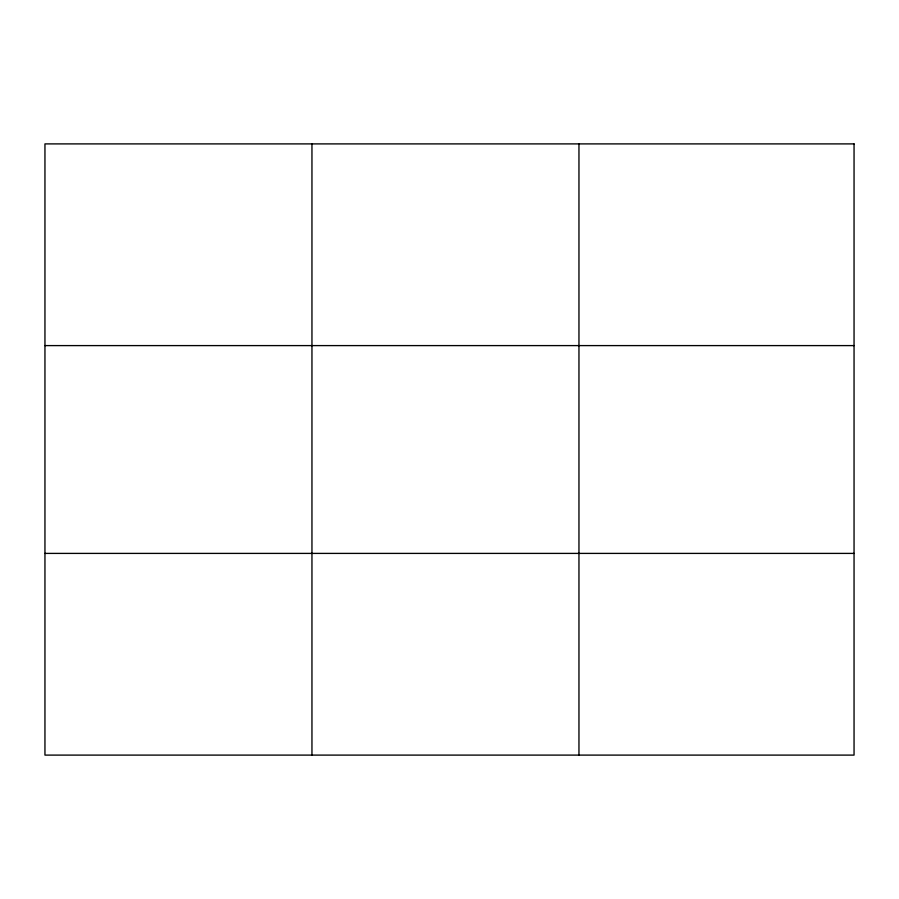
<?xml version="1.0" encoding="UTF-8"?>
<svg xmlns="http://www.w3.org/2000/svg" width="899" height="899" viewBox="0 0 899 899"><rect width="100%" height="100%" fill="white"/><g stroke="black" fill="none" stroke-linecap="round" stroke-linejoin="round"><path stroke-width="1.35" d="M311.953 143.896L311.953 755.104M578.956 143.896L578.956 755.104M44.95 345.598L854.05 345.598M44.95 553.402L854.05 553.402M854.05 143.896L854.05 755.104L44.95 755.104L44.95 143.896L854.05 143.896"/></g></svg>
